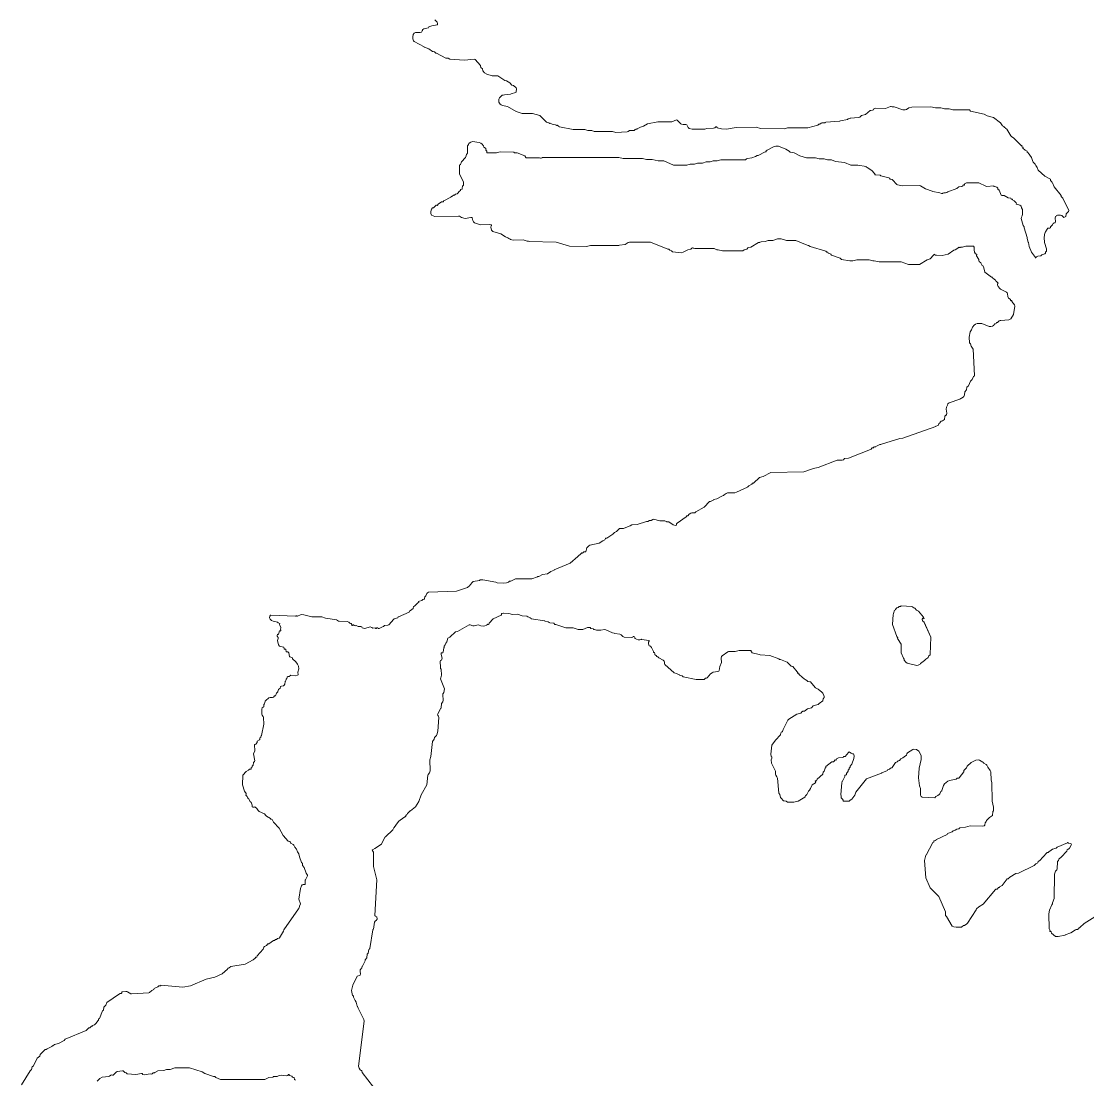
# Model space of a CAD drawing. Header units: inches. Extents: x -230 to 1081, y -574 to 1166.
# Drawn here: x 448.9 to 670.5, y 286.9 to 506.7 of the extents above; entities that cross this region are included whole.
import ezdxf

# ---------------------------------------------------------------- set-up
doc = ezdxf.new("R2010")
doc.units = ezdxf.units.IN
doc.header["$MEASUREMENT"] = 0
doc.layers.add('Layer 1', color=7, linetype='Continuous')

# ---------------------------------------------------------------- blocks, each defined once
blk = doc.blocks.new('block 2')
at = {"layer": 'Layer 1', "lineweight": 0}
for points in [[(534.82, 507.04), (535.26, 506.54), (535.37, 506.28), (535.36, 506.12), (535.25, 506.04), (534.2, 505.84), (533.56, 505.59), (533.54, 505.55), (533.49, 505.41), (533.46, 505.37), (532.48, 505.17), (532.29, 505.06), (532.25, 504.99), (532.22, 504.82), (532.19, 504.74), (532, 504.53), (531.76, 504.42), (530.75, 504.4), (530.49, 504.32), (530.28, 503.99), (530.19, 503.54), (530.23, 503.08), (530.39, 502.73), (530.53, 502.57), (532.55, 501.43), (532.58, 501.4), (532.59, 501.37), (532.61, 501.35), (533.56, 501.03), (534.3, 500.5), (534.41, 500.47), (534.62, 500.44), (534.73, 500.4), (534.8, 500.35), (534.94, 500.19), (535.01, 500.15), (535.17, 500.11), (537.06, 499.13), (537.18, 499.11), (537.58, 499.13), (537.9, 498.92), (540.93, 498.65), (542.99, 498.92), (543.16, 498.82), (544.26, 497.54), (544.29, 497.44), (544.32, 497.22), (544.36, 497.12), (544.43, 497.06), (544.62, 496.96), (544.68, 496.9), (544.79, 496.48), (545.12, 496.08), (545.6, 495.76), (546.69, 495.42), (547.86, 495.42), (549.34, 494.47), (549.66, 494.36), (550.4, 493.94), (550.82, 493.52), (551.14, 493.41), (551.69, 492.94), (551.77, 492.77), (551.67, 492.03), (551.53, 491.95), (550.64, 491.7), (550.5, 491.61), (549.26, 491.49), (548.98, 491.39), (548.85, 491.4), (548.81, 491.4), (548.21, 490.83), (548.11, 490.61), (548.07, 490.34), (548.1, 489.99), (548.22, 489.74), (548.39, 489.54), (548.6, 489.39), (548.88, 489.26), (549.87, 489.07), (551.67, 488.01), (552.94, 487.59), (555.06, 487.59), (556.64, 487.16), (558.02, 485.79), (558.55, 485.68), (558.55, 485.66), (558.55, 485.6), (558.55, 485.57), (558.59, 485.56), (558.76, 485.57), (559.19, 485.36), (559.88, 485.24), (560.03, 485.15), (560.07, 485.14), (560.2, 485.16), (560.24, 485.15), (560.47, 484.97), (560.62, 484.92), (560.64, 484.89), (560.65, 484.85), (560.67, 484.83), (563.53, 484.3), (565.96, 484.3), (566.6, 484.09), (567.44, 484.09), (567.87, 483.88), (571.68, 483.88), (572.42, 483.67), (574.75, 483.77), (574.95, 483.85), (575.23, 484.04), (575.38, 484.09), (576.23, 484.09), (576.44, 484.3), (576.54, 484.34), (576.75, 484.37), (576.87, 484.41), (577.5, 484.78), (578.15, 484.97), (578.98, 485.47), (581.1, 485.89), (584.07, 485.89), (585.03, 486.28), (585.17, 486.25), (585.9, 485.49), (586.08, 485.36), (586.4, 485.29), (586.94, 485.3), (587.14, 485.26), (587.14, 485.23), (587.43, 484.71), (587.54, 484.6), (587.67, 484.52), (588.26, 484.35), (590.92, 484.34), (591.34, 484.47), (592.7, 484.56), (592.96, 484.62), (593.2, 484.81), (593.28, 484.83), (593.36, 484.81), (593.41, 484.75), (593.44, 484.68), (593.49, 484.62), (594.38, 484.39), (595.41, 484.32), (597.38, 484.71), (601.54, 484.73), (602.49, 484.52), (607.36, 484.41), (608.1, 484.62), (612.34, 484.62), (614.35, 485.21), (614.56, 485.36), (614.6, 485.37), (614.73, 485.36), (614.77, 485.36), (615.08, 485.62), (615.2, 485.68), (615.83, 485.68), (615.91, 485.7), (616.04, 485.79), (618.9, 486), (618.98, 486.02), (619.11, 486.1), (620.53, 486.38), (620.69, 486.48), (621.02, 486.53), (621.07, 486.55), (621.09, 486.58), (621.11, 486.62), (621.12, 486.63), (622.93, 486.74), (623.11, 486.82), (623.46, 487.16), (624.3, 487.38), (625.25, 488.22), (625.38, 488.25), (625.72, 488.28), (625.89, 488.33), (625.92, 488.36), (626, 488.54), (626.45, 488.7), (628.43, 488.65), (629.49, 489.07), (629.59, 489.06), (629.81, 488.96), (630.23, 488.96), (632.02, 488.37), (632.56, 488.33), (632.83, 488.4), (633.3, 488.75), (633.93, 488.92), (637.85, 488.96), (638.81, 488.75), (639.97, 488.75), (640.71, 488.54), (641.67, 488.54), (642.41, 488.33), (645.9, 488.33), (645.98, 488.29), (646.06, 488.17), (646.11, 488.12), (648.97, 487.48), (649.54, 487.13), (650.91, 486.77), (652.36, 485.68), (652.77, 485.03), (652.89, 484.94), (653.02, 484.89), (653.2, 484.67), (653.31, 484.62), (653.37, 484.61), (653.39, 484.58), (653.39, 484.55), (653.42, 484.52), (653.63, 484.33), (654.48, 482.93), (654.62, 482.8), (655.11, 482.5), (656.65, 480.99), (656.76, 480.95), (656.81, 480.92), (656.82, 480.87), (656.8, 480.75), (656.81, 480.7), (656.84, 480.68), (656.98, 480.63), (657.02, 480.6), (657.03, 480.55), (657.01, 480.44), (657.02, 480.39), (657.44, 479.96), (657.77, 479.82), (657.87, 479.75), (657.88, 479.71), (657.86, 479.59), (657.87, 479.54), (657.9, 479.52), (658.08, 479.43), (658.82, 478.48), (659.03, 477.63), (659.14, 477.48), (659.56, 477.1), (659.67, 476.79), (659.98, 476.36), (660.2, 475.83), (661.56, 474.59), (662.74, 473.93), (662.75, 473.89), (662.73, 473.76), (662.74, 473.72), (663.01, 473.42), (663.07, 473.23), (663.1, 473.22), (663.13, 473.21), (663.16, 473.19), (663.48, 472.34), (664.96, 470.54), (664.97, 470.5), (664.95, 470.37), (664.96, 470.33), (665.28, 470.01), (666.55, 467.47), (666.47, 467.23), (666.02, 466.73), (665.96, 466.59), (665.94, 466.29), (665.91, 466.2), (665.49, 466.03), (665.36, 466.12), (665.23, 466.27), (665.07, 466.41), (664.8, 466.49), (664.21, 466.48), (664.01, 466.41), (663.89, 466.31), (663.8, 466.18), (663.69, 465.88), (663.75, 465.19), (663.69, 464.93), (663.63, 464.88), (663.37, 464.82), (663.31, 464.76), (663.16, 464.5), (662.74, 464.08), (662.73, 464.04), (662.75, 463.91), (662.74, 463.87), (662.6, 463.8), (662.34, 463.8), (662.21, 463.76), (661.89, 463.34), (661.85, 463.21), (661.71, 463.02), (661.66, 462.86), (661.63, 462.84), (661.6, 462.83), (661.57, 462.81), (661.43, 461.88), (661.47, 460.8), (661.91, 459.48), (661.89, 459), (661.68, 458.79), (661.67, 458.75), (661.69, 458.62), (661.68, 458.58), (661.55, 458.48), (660.94, 458.26), (660.72, 458.05), (660.09, 457.94), (659.85, 457.82), (659.64, 457.64), (659.56, 457.62), (659.6, 457.68), (658.78, 458.78), (658.29, 459.95), (658.18, 460.8), (658.17, 460.81), (658.14, 460.83), (658.1, 460.86), (658.08, 460.9), (657.87, 461.65), (657.87, 461.86), (657.23, 463.87), (657.24, 464.03), (657.23, 464.08), (657.06, 464.33), (656.62, 465.78), (656.7, 466.09), (656.85, 466.38), (656.92, 466.67), (656.91, 467.68), (656.7, 468), (656.63, 468.33), (656.6, 468.42), (656.37, 468.57), (655.64, 468.74), (655.63, 468.79), (655.64, 469.06), (655.61, 469.08), (655.47, 469.14), (655.43, 469.16), (655.17, 469.45), (654.9, 469.59), (654.88, 469.62), (654.82, 469.76), (654.8, 469.8), (654.75, 469.81), (654.63, 469.79), (654.58, 469.8), (654.56, 469.84), (654.51, 469.97), (654.48, 470.01), (653.95, 470.12), (653.1, 470.54), (652.59, 470.58), (652.47, 470.65), (652.04, 471.7), (652, 471.73), (651.88, 471.78), (651.83, 471.81), (651.79, 471.89), (651.76, 472.06), (651.72, 472.13), (651.56, 472.27), (651.39, 472.35), (651.09, 472.45), (651.05, 472.47), (650.98, 472.54), (650.98, 472.55), (649.5, 472.45), (649.27, 472.51), (647.87, 473.23), (645.29, 473.21), (644.84, 472.98), (644.83, 472.93), (644.85, 472.81), (644.84, 472.76), (644.8, 472.75), (644.68, 472.77), (644.63, 472.76), (644.61, 472.73), (644.55, 472.59), (644.53, 472.55), (644.33, 472.45), (643.68, 472.34), (643.34, 472.11), (643.33, 472.08), (643.3, 472.05), (641.37, 471.33), (641.22, 471.22), (641.14, 471.17), (640.9, 471.12), (640.54, 471.11), (640.4, 471.07), (640.35, 471.03), (640.32, 471), (640.28, 470.97), (640.18, 470.96), (640.08, 470.97), (639.77, 471.1), (638.31, 471.4), (638.17, 471.49), (636.73, 471.96), (635.74, 472.55), (635.42, 472.66), (631.92, 472.6), (630.97, 472.76), (630.83, 472.85), (629.91, 473.82), (629.81, 473.86), (629.49, 473.93), (629.41, 473.99), (629.26, 474.18), (629.17, 474.25), (627.51, 474.69), (627.37, 474.77), (626.42, 474.83), (626.21, 474.88), (626.2, 474.92), (626.21, 475.09), (626.18, 475.15), (626.16, 475.16), (626.13, 475.17), (625.62, 475.73), (624.62, 476.36), (624.46, 476.54), (624.41, 476.57), (622.71, 476.89), (621.23, 476.89), (619.96, 477.42), (618.05, 477.63), (617.21, 477.95), (616.36, 477.95), (615.73, 478.16), (614.67, 478.16), (613.93, 478.38), (612.02, 478.38), (610.64, 478.8), (609.48, 479.43), (608.63, 479.54), (608.42, 479.75), (607.75, 480.19), (606.2, 480.81), (605.66, 480.83), (605.33, 480.75), (603.84, 480.01), (603.66, 479.86), (603.65, 479.81), (603.67, 479.69), (603.66, 479.65), (603.61, 479.63), (603.49, 479.65), (603.44, 479.65), (601.96, 478.9), (601.8, 478.91), (601.75, 478.9), (601.43, 478.69), (600.69, 478.38), (599.74, 478.27), (599.56, 478.18), (599.42, 478.06), (599.32, 478.01), (594.23, 477.95), (593.49, 477.74), (592.64, 477.74), (592.01, 477.53), (591.16, 477.53), (590.42, 477.32), (589.36, 477.32), (588.73, 477.1), (587.88, 477.1), (587.14, 476.89), (584.38, 476.89), (582.37, 477.74), (581.21, 477.74), (579.94, 478.06), (578.77, 478.06), (577.93, 478.27), (573.9, 478.27), (573.06, 478.48), (557.17, 478.48), (557.12, 478.46), (557.1, 478.42), (557.08, 478.39), (557.07, 478.38), (556.88, 478.31), (556.78, 478.31), (556.54, 478.38), (553.79, 478.38), (553.68, 478.44), (553.47, 478.8), (551.88, 479.43), (551.35, 479.43), (551.31, 479.46), (551.27, 479.49), (551.24, 479.54), (548.38, 479.65), (547.64, 479.43), (545.63, 479.43), (545.62, 479.48), (545.63, 479.75), (545.42, 479.96), (545.41, 480.04), (545.43, 480.21), (545.42, 480.28), (545.34, 480.38), (545, 480.6), (544.96, 480.67), (544.92, 480.85), (544.89, 480.92), (544.55, 481.31), (544.41, 481.36), (544.39, 481.39), (544.38, 481.42), (544.36, 481.45), (544.01, 481.57), (542.62, 481.76), (542.24, 481.67), (541.93, 481.45), (541.88, 481.37), (541.82, 481.13), (541.65, 480.97), (541.61, 480.92), (541.61, 479.43), (541.57, 479.34), (541.4, 479.12), (541.24, 478.58), (541.19, 478.48), (540.32, 477.56), (540.13, 477), (539.95, 476.84), (539.92, 476.79), (539.92, 474.99), (540.74, 473.41), (540.76, 472.76), (540.72, 472.69), (540.59, 472.6), (540.55, 472.55), (540.49, 472.05), (540.44, 471.92), (540.13, 471.81), (540.12, 471.77), (540.13, 471.65), (540.13, 471.6), (539.92, 471.49), (539.49, 470.96), (539.4, 470.92), (539.07, 470.86), (538.86, 470.65), (538.82, 470.63), (538.69, 470.65), (538.64, 470.65), (538.33, 470.33), (538.31, 470.32), (538.22, 470.33), (538.16, 470.31), (538.14, 470.29), (538.14, 470.25), (538.12, 470.22), (536.63, 469.48), (536.61, 469.44), (536.56, 469.31), (536.53, 469.27), (536.45, 469.26), (536.28, 469.28), (536.21, 469.27), (535.47, 468.74), (535.44, 468.7), (535.4, 468.57), (535.36, 468.53), (535.29, 468.52), (535.12, 468.54), (535.04, 468.53), (534.51, 468), (534.47, 467.99), (534.35, 468.01), (534.3, 468), (534.1, 467.7), (533.99, 467.28), (533.98, 466.85), (534.09, 466.52), (534.76, 466.23), (539.7, 466.3), (539.91, 466.25), (540.34, 465.99), (541.08, 465.77), (542.26, 466.02), (542.56, 465.99), (542.55, 465.92), (542.67, 465.35), (542.84, 465.07), (543.04, 464.92), (544.26, 464.5), (546.23, 464.57), (546.58, 464.5), (546.6, 464.45), (546.56, 464.37), (546.48, 464.29), (546.45, 464.02), (546.58, 463.34), (546.86, 463.12), (548.51, 462.63), (549.49, 461.96), (549.96, 461.78), (550.2, 461.61), (550.44, 461.52), (550.47, 461.48), (550.49, 461.45), (550.5, 461.43), (551.09, 461.32), (553.15, 461.33), (554, 461.12), (554.21, 461.12), (554.28, 461.1), (554.42, 461.01), (560.03, 460.9), (562.79, 460.06), (566.28, 459.95), (567.13, 460.16), (572.95, 460.16), (573.03, 460.18), (573.16, 460.27), (574.33, 460.38), (575, 460.8), (575.28, 460.9), (579.62, 460.9), (583.22, 459.42), (583.38, 459.43), (583.43, 459.42), (583.51, 459.37), (583.59, 459.26), (583.64, 459.21), (583.96, 459.1), (584.12, 458.93), (584.17, 458.89), (586.08, 458.68), (586.4, 458.78), (587.35, 459.32), (587.98, 459.42), (588.2, 459.63), (588.31, 459.68), (588.4, 459.68), (588.47, 459.67), (588.51, 459.63), (588.83, 459.53), (592.86, 459.53), (593.38, 459.32), (593.7, 459.32), (594.55, 459.1), (598.78, 459.1), (599.1, 459.32), (599.63, 459.42), (599.72, 459.49), (599.86, 459.67), (599.95, 459.74), (600.48, 459.85), (602.07, 460.8), (602.12, 460.81), (602.28, 460.8), (602.33, 460.82), (602.35, 460.85), (602.37, 460.89), (602.38, 460.9), (602.64, 460.97), (603.44, 461.01), (604.08, 461.22), (605.03, 461.22), (605.98, 461.54), (606.73, 461.54), (607.89, 461.22), (609.8, 461.22), (612.14, 460.23), (612.35, 460.2), (612.44, 460.16), (612.76, 459.95), (616.04, 459), (616.25, 458.79), (616.3, 458.78), (616.42, 458.79), (616.47, 458.79), (616.49, 458.75), (616.54, 458.62), (616.57, 458.58), (617.1, 458.36), (617.13, 458.33), (617.18, 458.19), (617.21, 458.15), (619.01, 457.52), (619.33, 457.3), (621.01, 456.98), (621.65, 456.99), (622.5, 457.2), (625.04, 457.2), (625.78, 456.99), (626.1, 456.99), (627.16, 456.78), (631.71, 456.78), (633.2, 456.25), (635.53, 456.25), (637.11, 457.2), (637.75, 457.41), (638.41, 458.21), (638.6, 458.36), (638.66, 458.34), (638.87, 458.21), (639.02, 458.15), (640.24, 458.12), (641.45, 458.36), (642.62, 459.21), (642.94, 459.32), (643.47, 459.63), (643.6, 459.8), (643.68, 459.85), (643.69, 459.82), (643.78, 459.78), (644, 459.74), (644, 459.75), (644.06, 459.82), (644.1, 459.85), (644.42, 459.85), (645.16, 460.06), (646.75, 460.06), (646.9, 459.86), (646.87, 459.31), (646.96, 458.79), (647.17, 458.47), (647.21, 458.44), (647.34, 458.4), (647.38, 458.36), (647.4, 458.29), (647.37, 458.12), (647.38, 458.05), (647.81, 457.3), (647.84, 457.2), (647.87, 456.98), (647.91, 456.88), (648.23, 456.56), (648.44, 456.14), (648.48, 456.11), (648.65, 456.03), (648.77, 455.9), (648.91, 455.52), (649.08, 454.66), (650.45, 453.6), (650.5, 453.59), (650.62, 453.6), (650.67, 453.6), (650.69, 453.56), (650.77, 453.39), (651.3, 452.96), (651.34, 452.91), (651.37, 452.81), (651.41, 452.75), (651.77, 452.42), (651.83, 452.33), (651.82, 452.28), (651.78, 452.24), (651.74, 452.22), (651.72, 452.22), (651.74, 452.03), (651.85, 451.64), (651.89, 451.62), (651.92, 451.61), (651.94, 451.59), (652.11, 451.32), (652.32, 451.14), (653.57, 450.48), (653.74, 450.32), (653.81, 450.13), (653.87, 449.61), (653.95, 449.36), (654.02, 449.28), (654.37, 449.05), (654.41, 448.97), (654.44, 448.81), (654.48, 448.73), (654.52, 448.72), (654.65, 448.74), (654.69, 448.73), (654.7, 448.69), (654.68, 448.56), (654.69, 448.52), (655.24, 447.87), (655.33, 447.56), (655.05, 445.82), (654.48, 444.92), (654.1, 444.76), (652.41, 444.6), (652.3, 444.61), (652.25, 444.6), (652.09, 444.51), (651.72, 444.18), (651.68, 444.17), (651.56, 444.18), (651.51, 444.18), (651.49, 444.14), (651.44, 444.01), (651.41, 443.96), (651.33, 443.93), (651.16, 443.89), (651.09, 443.86), (651.03, 443.79), (650.94, 443.6), (650.88, 443.54), (650.71, 443.46), (650.33, 443.35), (650.02, 443.33), (648.44, 443.96), (647.92, 444.01), (647.48, 443.96), (647.13, 443.84), (646.85, 443.65), (646.54, 443.22), (646.33, 442.69), (646.01, 442.27), (645.85, 441.16), (645.9, 439.94), (646.11, 439.73), (646.22, 439.3), (646.64, 438.67), (646.96, 433.16), (646.92, 433.09), (646.75, 432.97), (646.64, 432.85), (646.43, 432.32), (646.11, 432), (645.69, 431.05), (645.62, 430.95), (645.44, 430.81), (645.37, 430.73), (645.27, 430.2), (644.95, 429.78), (644.84, 429.14), (644.72, 428.84), (644.59, 428.69), (644.21, 428.5), (644.1, 428.4), (643.91, 428.27), (641.68, 427.5), (641.45, 427.34), (641.42, 427.28), (641.35, 427.02), (641.15, 426.62), (641.03, 426.18), (641.16, 425.37), (641.14, 425.01), (641.11, 424.94), (641.06, 424.93), (641, 424.93), (640.92, 424.9), (640.8, 424.72), (640.71, 424.06), (640.29, 423.79), (640.02, 423.68), (639.9, 423.56), (639.76, 423.32), (639.72, 423.29), (639.59, 423.24), (639.55, 423.21), (639.43, 422.88), (639.34, 422.79), (638.96, 422.67), (638.94, 422.64), (638.94, 422.6), (638.91, 422.58), (632.03, 420.14), (631.45, 420.11), (627.59, 418.95), (627.48, 418.87), (627.44, 418.86), (627.31, 418.87), (627.27, 418.87), (626.41, 418.43), (626.31, 418.34), (626.28, 418.33), (626.15, 418.34), (626.1, 418.34), (625.89, 418.13), (625.85, 418.12), (625.72, 418.13), (625.68, 418.13), (625.59, 418.06), (625.44, 417.88), (625.36, 417.81), (620.78, 416.03), (619.96, 415.91), (619.75, 415.69), (619.42, 415.61), (618.37, 415.59), (614.43, 414.05), (613.42, 413.88), (613.29, 413.79), (611.49, 413.15), (604.61, 413.05), (603.02, 412.2), (602.28, 411.99), (601.01, 410.82), (600.96, 410.81), (600.84, 410.83), (600.8, 410.82), (600.77, 410.79), (600.72, 410.65), (600.69, 410.61), (600.05, 410.29), (599.89, 410.11), (599.84, 410.08), (599.78, 410.07), (599.77, 410.04), (599.76, 410.01), (599.74, 409.98), (597.51, 408.92), (597.12, 408.82), (595.61, 408.81), (595.36, 408.7), (594.95, 408.38), (594.76, 408.28), (594.55, 408.22), (593.4, 407.56), (592.8, 407.42), (592.78, 407.39), (592.77, 407.35), (592.75, 407.33), (592.23, 407.11), (592.11, 407.01), (592.07, 407), (591.95, 407.02), (591.9, 407.01), (590.74, 405.85), (589.04, 404.89), (588.91, 404.73), (588.83, 404.68), (588.2, 404.63), (587.98, 404.58), (587.67, 404.36), (587.35, 404.05), (587.3, 404.04), (587.19, 404.05), (587.14, 404.05), (587.11, 404.01), (587.06, 403.88), (587.03, 403.83), (585.16, 402.53), (585.02, 402.35), (584.98, 402.22), (584.98, 402.13), (584.95, 402.07), (584.81, 402.03), (584.29, 402.18), (583.43, 402.78), (583.33, 402.79), (583.01, 402.78), (582.95, 402.8), (582.93, 402.83), (582.93, 402.86), (582.9, 402.88), (582.61, 402.97), (581.53, 402.99), (580.26, 403.31), (580.08, 403.27), (579.73, 403.09), (579.65, 403.08), (579.49, 403.1), (579.41, 403.09), (579.09, 402.88), (578.77, 402.88), (576.87, 402.25), (575.7, 402.14), (575.38, 401.93), (574.82, 401.78), (574.01, 401.4), (573.35, 401.43), (573.16, 401.4), (573.07, 401.34), (572.53, 400.76), (572.1, 400.55), (571.79, 400.23), (570.51, 399.39), (570.47, 399.38), (570.35, 399.39), (570.3, 399.39), (570.24, 399.32), (570.09, 399.07), (569.99, 399), (569.67, 398.86), (568.93, 398.33), (567.02, 397.91), (566.81, 397.8), (566.38, 397.38), (566.31, 397.16), (566.27, 396.8), (566.17, 396.63), (566.09, 396.59), (565.75, 396.53), (565.54, 396.32), (565.5, 396.31), (565.37, 396.32), (565.33, 396.32), (565.08, 396.07), (564.62, 395.74), (564.54, 395.61), (562.89, 394.2), (559.61, 392.82), (559.58, 392.8), (559.58, 392.77), (559.56, 392.74), (558.92, 392.5), (558.23, 391.98), (557.17, 391.87), (556.43, 391.45), (556.38, 391.44), (556.22, 391.45), (556.17, 391.42), (556.15, 391.39), (556.13, 391.36), (556.11, 391.34), (554.95, 390.92), (551.56, 390.92), (550.61, 390.49), (550.53, 390.48), (550.37, 390.5), (550.29, 390.49), (550.08, 390.28), (549.71, 390.11), (549.16, 390.02), (547.73, 390.1), (547.47, 390.23), (544.79, 390.76), (544.15, 390.71), (544.11, 390.68), (544.04, 390.61), (544.04, 390.6), (542.77, 390.39), (542.59, 390.26), (542.1, 389.7), (542.03, 389.54), (541.6, 389.14), (539.3, 388.41), (533.48, 388.17), (533.24, 388.06), (533.12, 387.93), (532.93, 387.42), (532.71, 387.21), (532.66, 386.88), (532.61, 386.79), (532.55, 386.76), (532.29, 386.68), (532.08, 386.47), (531.59, 386.33), (531.44, 386.26), (531.43, 386.22), (531.44, 386.05), (531.23, 385.94), (530.55, 385.27), (530.43, 385.23), (530.39, 385.2), (530.34, 385.1), (530.32, 384.88), (530.28, 384.78), (529.75, 384.35), (529.54, 384.25), (529.51, 384.2), (529.46, 384.08), (529.43, 384.04), (527.21, 383.08), (527.18, 383.04), (527.13, 382.91), (527.1, 382.87), (526.37, 382.62), (526.26, 382.55), (525.2, 381.39), (525.02, 381.34), (524.35, 381.28), (524.14, 381.07), (523.89, 380.99), (523.33, 380.69), (523.19, 380.65), (523.08, 380.65), (522.87, 380.75), (522.77, 380.74), (522.62, 380.66), (522.55, 380.65), (522.55, 380.66), (522.48, 380.73), (522.44, 380.75), (521.92, 380.73), (521.7, 380.86), (521.32, 380.96), (520.22, 380.65), (519.69, 380.75), (519.67, 380.79), (519.61, 380.92), (519.59, 380.96), (519.41, 381.04), (518.84, 381.07), (518.42, 381.28), (518.36, 381.27), (518.26, 381.19), (518.21, 381.18), (518.07, 381.26), (518, 381.28), (517.96, 381.3), (517.93, 381.34), (517.88, 381.38), (517.79, 381.39), (517.73, 381.37), (517.61, 381.29), (517.57, 381.28), (517.53, 381.34), (517.5, 381.52), (517.47, 381.6), (517.39, 381.66), (517.24, 381.66), (517.15, 381.71), (516.94, 381.92), (516.54, 382.09), (514.93, 382.13), (514.8, 382.17), (514.57, 382.31), (514.45, 382.36), (514.43, 382.39), (514.42, 382.42), (514.4, 382.45), (512.07, 382.76), (511.33, 383.08), (509.21, 383.08), (507.54, 383.49), (507.09, 383.51), (506.84, 383.46), (506.24, 383.19), (506.18, 383.2), (506.09, 383.27), (506.03, 383.29), (505.97, 383.28), (505.88, 383.21), (505.82, 383.19), (500.74, 383.4), (500.62, 383.37), (500.59, 383.33), (500.58, 383.28), (500.53, 383.19), (500.42, 382.86), (500.56, 382.57), (500.85, 382.32), (501.16, 382.13), (502.12, 381.92), (502.16, 381.89), (502.19, 381.86), (502.21, 381.83), (502.22, 381.81), (502.55, 381.7), (502.56, 381.64), (502.54, 381.49), (502.55, 381.32), (502.82, 380.82), (502.82, 380.73), (502.75, 380.54), (502.77, 380.2), (502.75, 380.12), (502.71, 380.11), (502.58, 380.13), (502.54, 380.12), (502.46, 379.95), (502.4, 379.6), (502.33, 379.48), (502.21, 379.42), (502.13, 379.43), (502.06, 379.41), (502.01, 379.27), (502, 379.05), (502.07, 378.94), (502.16, 378.85), (502.22, 378.74), (502.21, 378.56), (502.12, 378.11), (502.33, 377.26), (502.52, 376.99), (502.79, 376.89), (503.09, 376.84), (503.39, 376.73), (503.43, 376.67), (503.46, 376.49), (503.49, 376.41), (503.56, 376.37), (503.75, 376.34), (503.81, 376.31), (503.84, 376.2), (503.87, 375.9), (503.92, 375.78), (503.97, 375.76), (504.23, 375.78), (504.44, 375.56), (504.62, 374.8), (504.66, 374.72), (505.19, 374.51), (505.19, 374.49), (505.19, 374.4), (505.23, 374.33), (505.89, 373.72), (506.24, 373.23), (506.44, 372.8), (506.56, 372.28), (506.35, 371.54), (506.36, 371.02), (506.24, 370.91), (505.93, 370.83), (504.87, 370.91), (504.55, 370.69), (504.22, 370.63), (504.13, 370.59), (504.08, 370.51), (504.02, 370.16), (504, 370.16), (503.94, 370.17), (503.92, 370.16), (503.9, 370.13), (503.92, 369.95), (503.75, 369.72), (503.7, 369.64), (503.61, 369.08), (503.49, 368.89), (503.32, 368.75), (502.93, 368.66), (502.75, 368.58), (502.72, 368.52), (502.64, 368.26), (502.3, 367.96), (502.22, 367.83), (502.16, 367.51), (502.12, 367.41), (501.9, 367.2), (501.83, 367.07), (501.74, 366.76), (501.69, 366.67), (501.65, 366.66), (501.52, 366.68), (501.48, 366.67), (501.34, 366.42), (501.27, 366.35), (501.08, 366.3), (500.58, 366.3), (500.32, 366.25), (499.64, 365.71), (499.51, 365.55), (499.36, 364.98), (499.28, 364.85), (499.26, 364.76), (499.25, 364.5), (499.22, 364.39), (499.09, 364.31), (498.94, 364.13), (498.84, 363.85), (498.83, 362.75), (498.89, 362.6), (499.07, 362.44), (499.15, 362.33), (499.2, 362.16), (499.26, 360.79), (498.78, 358.42), (498.73, 358.31), (498.62, 358.2), (498.61, 358.16), (498.62, 358.03), (498.62, 357.99), (498.58, 357.96), (498.45, 357.92), (498.41, 357.88), (498.4, 357.81), (498.42, 357.63), (498.41, 357.56), (498.35, 357.51), (497.88, 357.25), (497.87, 357.18), (497.9, 357), (497.88, 356.93), (497.56, 356.61), (497.35, 356.51), (497.33, 356.44), (497.35, 355.24), (497.14, 354.6), (497.35, 353.12), (497.32, 353.02), (497.14, 352.8), (497.03, 352.27), (496.82, 352.06), (496.81, 352.02), (496.83, 351.89), (496.82, 351.85), (496.78, 351.82), (496.65, 351.77), (496.61, 351.74), (496.6, 351.67), (496.62, 351.48), (496.61, 351.42), (496.55, 351.41), (496.29, 351.42), (496.08, 351.21), (495.56, 350.94), (494.92, 350.15), (494.81, 348.14), (495.23, 346.87), (495.55, 346.34), (495.57, 346.24), (495.54, 346.02), (495.55, 345.92), (495.76, 345.71), (495.83, 345.46), (495.87, 345.39), (495.91, 345.38), (496.04, 345.39), (496.08, 345.39), (496.4, 344.65), (496.45, 344.61), (496.56, 344.59), (496.61, 344.54), (496.82, 343.91), (496.81, 343.65), (496.82, 343.59), (496.96, 343.52), (497.12, 343.52), (497.27, 343.55), (497.35, 343.59), (497.41, 343.57), (497.81, 343.24), (498.1, 342.83), (498.3, 342.64), (499.42, 342.15), (499.48, 342.09), (499.57, 341.89), (499.82, 341.64), (500.63, 341.15), (500.64, 341.14), (500.63, 341.07), (500.63, 341.05), (500.67, 341.04), (500.8, 341.05), (500.84, 341.05), (501, 340.93), (501.27, 340.41), (502.43, 339.14), (503.28, 337.66), (504.34, 336.49), (504.41, 336.46), (504.58, 336.42), (504.66, 336.39), (504.71, 336.32), (504.81, 336.14), (504.87, 336.07), (505.36, 335.77), (505.5, 335.65), (505.71, 335.22), (506.03, 334.8), (506.24, 334.27), (506.56, 333.85), (506.67, 333.21), (507.09, 332.05), (507.14, 331.98), (507.26, 331.88), (507.3, 331.84), (507.32, 331.74), (507.29, 331.51), (507.3, 331.41), (507.62, 330.99), (508.04, 329.82), (508.32, 329.42), (508.34, 329.28), (507.92, 328.41), (507.85, 328.35), (507.83, 328.34), (507.83, 327.49), (507.76, 327.48), (507.41, 327.49), (507.2, 327.39), (507.06, 327.2), (506.88, 326.65), (506.56, 324.42), (506.88, 323.47), (506.67, 322.94), (506.62, 322.61), (506.52, 322.46), (506.49, 322.39), (503.42, 318.04), (503.33, 317.76), (502.54, 316.38), (502.45, 316.33), (502.12, 316.27), (501.9, 316.06), (501.87, 316.05), (501.74, 316.06), (501.69, 316.06), (501.48, 315.85), (501.44, 315.84), (501.31, 315.85), (501.27, 315.85), (500.32, 315.11), (500.28, 315.1), (500.15, 315.11), (500.1, 315.11), (499.79, 314.79), (499.36, 314.58), (499.27, 314.44), (499.15, 314.05), (497.88, 312.67), (497.84, 312.6), (497.81, 312.43), (497.77, 312.35), (497.73, 312.34), (497.61, 312.36), (497.56, 312.35), (497.46, 312.14), (497.06, 311.82), (495.35, 310.89), (492.37, 310.45), (492.03, 310.17), (491.83, 310.09), (491.75, 310), (491.69, 309.89), (490.62, 308.89), (489.05, 308.19), (487.28, 307.82), (484, 306.39), (482.4, 306.15), (477.87, 306.53), (477.87, 306.42), (477.79, 306.4), (477.45, 306.42), (477.23, 306.21), (476.49, 305.89), (476.47, 305.86), (476.41, 305.72), (476.39, 305.68), (475.98, 305.45), (475.48, 305.02), (475.33, 304.94), (471.73, 304.73), (471.59, 304.78), (470.92, 305.2), (470.77, 305.24), (470.56, 305.26), (469.82, 305.15), (469.76, 305.11), (469.75, 305.07), (469.75, 305.02), (469.72, 304.94), (469.66, 304.88), (469.6, 304.85), (469.4, 304.84), (469.34, 304.82), (469.32, 304.79), (469.32, 304.76), (469.29, 304.73), (466.64, 302.93), (466.43, 302.4), (466.01, 301.98), (465.9, 301.34), (465.74, 301.19), (465.08, 299.66), (464.95, 299.54), (464.91, 299.47), (464.88, 299.31), (464.84, 299.22), (464.33, 298.56), (464.04, 298.34), (463.68, 298.17), (463.68, 298.15), (463.68, 298.08), (463.68, 298.06), (463.64, 298.05), (463.47, 298.06), (463.34, 297.98), (463.15, 297.74), (463.08, 297.71), (462.9, 297.67), (462.83, 297.64), (462.3, 297.11), (457.96, 295.31), (457.75, 295.09), (456.59, 294.46), (455.74, 294.25), (455.42, 293.93), (455.4, 293.93), (455.32, 293.93), (455.26, 293.91), (455.24, 293.88), (455.23, 293.85), (455.21, 293.82), (454.25, 293.36), (454.04, 293.19), (454.01, 293.18), (453.88, 293.2), (453.83, 293.19), (452.77, 292.13), (452.74, 292.06), (452.71, 291.89), (452.67, 291.81), (452.14, 291.39), (451.4, 289.8), (451.33, 289.74), (451.15, 289.65), (451.08, 289.59), (451.03, 289.46), (451.02, 289.19), (450.97, 289.06), (450.66, 288.74), (448.86, 285.88)], [(464.6, 286.6), (465.15, 287.15), (465.69, 287.47), (467.07, 287.58), (467.21, 287.66), (467.49, 287.89), (467.59, 287.91), (467.82, 287.88), (467.92, 287.89), (468.54, 288.49), (468.76, 288.64), (469.85, 288.79), (470.05, 288.75), (470.35, 288.42), (470.42, 288.38), (470.67, 288.32), (470.82, 288.15), (470.88, 288.11), (472.68, 288), (473.84, 288.23), (474.06, 288.21), (474.06, 288.17), (474.05, 288.04), (474.06, 288), (474.41, 287.94), (475.61, 288.13), (475.92, 288.09), (476.07, 288.11), (476.28, 288.32), (476.33, 288.33), (476.49, 288.32), (476.54, 288.34), (476.56, 288.37), (476.57, 288.4), (476.6, 288.42), (477.23, 288.74), (478.5, 288.85), (479.03, 289.06), (479.77, 289.06), (480.73, 289.38), (483.8, 289.38), (486.45, 288.53), (486.97, 288.21), (488.77, 287.58), (488.85, 287.57), (489.02, 287.59), (489.09, 287.58), (489.3, 287.37), (490.26, 286.94), (499.47, 286.94), (500.32, 287.37), (501.16, 287.47), (501.19, 287.52), (501.22, 287.55), (501.27, 287.58), (502.01, 287.58), (502.43, 287.79), (502.9, 287.84), (503.89, 287.75), (504.23, 287.79), (504.28, 287.85), (504.28, 287.93), (504.32, 287.99), (504.44, 288), (504.66, 287.79), (504.97, 287.68), (505.04, 287.63), (505.19, 287.47), (505.26, 287.44), (505.44, 287.4), (505.5, 287.37), (505.55, 287.3), (505.61, 287.05), (505.66, 286.98), (505.82, 286.84)], [(523.19, 283.87), (519.69, 288.42), (519.66, 288.5), (519.62, 288.66), (519.59, 288.74), (519.52, 288.8), (519.33, 288.89), (519.27, 288.95), (519.06, 289.34), (518.95, 289.7), (520.12, 299.07), (520.06, 299.44), (518.83, 301.79), (518.72, 302.14), (518.69, 302.16), (518.66, 302.17), (518.63, 302.19), (518.42, 303.04), (518.21, 303.35), (517.89, 304.09), (517.88, 304.14), (517.9, 304.26), (517.89, 304.31), (517.85, 304.33), (517.72, 304.38), (517.68, 304.41), (517.49, 305.42), (517.75, 306.57), (518.63, 308.44), (519.15, 308.57), (519.27, 308.65), (519.32, 308.88), (519.25, 309.41), (519.27, 309.71), (519.59, 310.13), (519.69, 310.45), (519.71, 310.47), (519.74, 310.48), (519.77, 310.5), (520.33, 311.61), (520.32, 311.78), (520.33, 311.82), (520.64, 312.25), (520.75, 312.99), (520.96, 313.2), (521.07, 313.94), (521.11, 313.99), (521.23, 314.08), (521.28, 314.15), (521.92, 318.07), (521.94, 318.11), (522.01, 318.17), (522.02, 318.18), (522.23, 319.66), (522.36, 319.86), (522.66, 320.08), (522.76, 320.19), (522.78, 320.28), (522.75, 320.73), (522.71, 320.77), (522.4, 320.88), (522.38, 320.92), (522.34, 321.04), (522.76, 328.45), (522.02, 331.2), (522.02, 334.17), (521.94, 334.41), (521.8, 334.59), (521.81, 334.69), (522.34, 334.91), (523.71, 335.86), (524.37, 337.3), (524.54, 337.37), (526.04, 338.82), (526.26, 339.25), (526.57, 339.56), (526.79, 339.99), (527.29, 340.62), (528.37, 341.37), (528.48, 341.47), (528.53, 341.5), (528.64, 341.54), (528.69, 341.58), (528.73, 341.64), (528.76, 341.82), (528.8, 341.89), (528.85, 341.92), (528.92, 341.92), (528.98, 341.93), (529.11, 342.18), (529.64, 342.74), (529.74, 342.77), (530.8, 343.62), (531.47, 344.68), (531.93, 346.07), (533.14, 348.14), (533.35, 350.15), (533.41, 350.3), (533.67, 350.68), (533.8, 351.06), (533.77, 353.33), (533.99, 354.07), (534.3, 357.14), (534.62, 357.67), (534.73, 357.99), (535.15, 358.41), (535.22, 358.55), (535.41, 359.28), (535.65, 362.18), (535.57, 362.44), (535.51, 362.5), (535.44, 362.55), (535.38, 362.62), (535.36, 362.75), (536.01, 364.08), (536.05, 364.1), (536.08, 364.11), (536.1, 364.13), (536.21, 365.08), (536.42, 365.4), (536.5, 365.77), (536.42, 366.88), (536.46, 367.05), (536.52, 367.16), (536.63, 367.31), (536.81, 368.13), (536, 370.16), (536.02, 370.37), (536.21, 370.91), (536.1, 372.18), (536.08, 372.22), (536.05, 372.25), (536.02, 372.26), (536, 372.28), (535.94, 372.51), (535.93, 373.83), (536, 373.98), (536.04, 374.01), (536.17, 374.05), (536.21, 374.08), (536.31, 374.5), (536.12, 375.22), (536.1, 375.56), (536.42, 375.56), (536.53, 375.72), (536.63, 376.62), (536.65, 376.64), (536.68, 376.65), (536.71, 376.68), (536.74, 376.73), (536.73, 376.89), (536.74, 376.94), (536.95, 377.26), (537.06, 377.58), (537.27, 377.89), (537.48, 378.63), (537.9, 378.85), (539.07, 379.91), (539.17, 379.95), (539.49, 380.01), (541.93, 381.39), (542.15, 381.37), (542.69, 381.21), (542.99, 381.18), (543.83, 381.39), (543.97, 381.36), (544.36, 381.18), (544.81, 381.15), (545.21, 381.22), (545.54, 381.34), (545.74, 381.49), (545.78, 381.5), (545.91, 381.49), (545.95, 381.49), (545.98, 381.53), (546.06, 381.71), (546.9, 382.66), (548.6, 383.4), (548.64, 383.46), (548.67, 383.65), (548.7, 383.72), (549.02, 383.82), (549.06, 383.8), (550.19, 383.72), (550.93, 383.51), (551.99, 383.61), (552.94, 383.29), (553.89, 383.19), (554.15, 383.09), (554.31, 382.98), (554.63, 382.87), (554.79, 382.7), (554.84, 382.66), (557.65, 382.22), (557.67, 382.18), (557.68, 382.15), (557.7, 382.13), (558.34, 382.02), (558.57, 381.85), (558.66, 381.81), (559.5, 381.71), (559.71, 381.49), (559.76, 381.49), (559.93, 381.49), (562.04, 380.75), (563.53, 380.75), (564.58, 380.44), (565.54, 380.44), (566.55, 380.82), (566.91, 380.86), (567.04, 380.83), (567.11, 380.77), (567.15, 380.71), (567.23, 380.65), (567.76, 380.54), (567.76, 380.52), (567.76, 380.46), (567.76, 380.44), (567.8, 380.42), (567.97, 380.44), (568.39, 380.31), (569.27, 380.26), (570.07, 380.41), (570.33, 380.39), (571.71, 379.74), (572.07, 379.68), (572.21, 379.59), (573.27, 379.48), (573.49, 379.34), (573.89, 378.97), (574.11, 378.85), (575.62, 378.77), (575.91, 378.85), (575.96, 378.88), (575.99, 378.93), (576.03, 378.96), (576.13, 378.95), (576.28, 378.88), (576.34, 378.76), (576.38, 378.64), (576.44, 378.53), (576.68, 378.4), (577.03, 378.31), (577.37, 378.31), (577.65, 378.44), (577.69, 378.4), (577.71, 378.34), (577.71, 378.32), (579.3, 378.11), (579.32, 378.03), (579.2, 377.79), (579.18, 377.55), (579.25, 377.15), (579.3, 377.05), (579.37, 377.01), (579.54, 376.98), (579.62, 376.94), (579.84, 376.7), (580.26, 375.88), (580.26, 375.83), (580.25, 375.72), (580.26, 375.67), (580.3, 375.64), (580.42, 375.62), (580.47, 375.56), (580.5, 375.44), (580.53, 375.24), (580.57, 375.14), (580.61, 375.11), (580.79, 375.04), (580.95, 374.85), (581, 374.82), (581.12, 374.78), (581.31, 374.51), (582.27, 374.03), (582.48, 373.87), (582.52, 373.74), (582.53, 373.33), (582.58, 373.13), (584.52, 371.4), (585.03, 371.26), (585.4, 371.06), (585.61, 371), (585.63, 370.97), (585.63, 370.93), (585.66, 370.91), (585.79, 370.86), (586.18, 370.8), (586.4, 370.59), (589.11, 370.04), (590.74, 370.06), (590.95, 370.27), (591.06, 370.31), (591.27, 370.33), (591.37, 370.38), (592.1, 371.19), (592.43, 371.44), (592.64, 371.54), (593.6, 371.67), (593.81, 371.75), (593.9, 371.91), (594.02, 372.71), (594.34, 373.55), (594.27, 374.49), (594.34, 374.82), (594.47, 374.98), (595.65, 375.81), (595.82, 375.88), (597.2, 375.88), (598.04, 376.09), (600.37, 376.09), (600.48, 376.04), (600.52, 375.97), (600.54, 375.88), (600.58, 375.78), (600.75, 375.61), (602.17, 375.25), (602.38, 375.14), (604.4, 375.04), (606.28, 374.3), (606.41, 374.19), (606.45, 374.18), (606.62, 374.19), (608, 373.66), (608.84, 372.81), (608.91, 372.78), (609.09, 372.74), (609.16, 372.71), (610.11, 371.65), (610.15, 371.57), (610.18, 371.41), (610.22, 371.33), (610.26, 371.32), (610.39, 371.34), (610.43, 371.33), (610.44, 371.29), (610.42, 371.16), (610.43, 371.12), (611.19, 370.43), (611.49, 370.27), (611.79, 370), (612.04, 369.91), (612.34, 369.64), (612.75, 369.58), (612.87, 369.53), (613.82, 368.37), (613.89, 368.3), (614.46, 368.06), (615.24, 367.41), (615.4, 367.17), (615.54, 366.84), (615.57, 366.81), (615.6, 366.79), (615.62, 366.78), (615.69, 366.51), (615.67, 366.33), (615.51, 366.04), (615.45, 365.71), (615.41, 365.61), (614.67, 365.08), (614.52, 364.92), (614.46, 364.87), (613.61, 364.66), (613.44, 364.54), (613.08, 364.13), (612.23, 363.92), (611.6, 363.49), (611.49, 363.46), (611.28, 363.43), (611.17, 363.39), (611.08, 363.31), (610.93, 363.13), (610.86, 363.07), (610.01, 362.86), (610, 362.85), (608.33, 361.78), (608.14, 361.56), (607.15, 359.68), (607.04, 359.26), (606.98, 359.2), (606.79, 359.1), (606.73, 359.05), (606.68, 358.91), (606.65, 358.62), (606.62, 358.52), (605.56, 357.46), (604.82, 356.4), (604.6, 354.55), (604.71, 354.07), (604.75, 354.02), (604.78, 354), (604.8, 353.95), (604.82, 353.86), (604.81, 353.72), (604.71, 353.33), (604.76, 352.63), (605.56, 351), (605.61, 350.75), (605.62, 350.31), (605.67, 350.15), (605.86, 349.84), (605.98, 349.52), (606.3, 346.45), (606.51, 346.13), (606.65, 345.56), (606.73, 345.39), (607.25, 344.86), (607.37, 344.82), (607.78, 344.75), (608.08, 344.58), (608.21, 344.54), (609.4, 344.54), (610.33, 344.75), (611.7, 345.6), (611.74, 345.67), (611.77, 345.84), (611.81, 345.92), (611.88, 345.97), (612.06, 346.07), (612.12, 346.13), (612.44, 346.87), (612.66, 347.08), (612.87, 347.4), (613.18, 348.14), (613.93, 348.56), (613.95, 348.73), (613.88, 348.82), (613.81, 348.9), (613.82, 348.99), (613.88, 349), (614.07, 348.98), (614.14, 348.99), (614.24, 349.31), (615.41, 350.36), (615.45, 350.46), (615.51, 350.79), (615.68, 351.02), (615.94, 351.62), (616.04, 351.74), (616.05, 351.78), (616.04, 351.91), (616.04, 351.95), (617.31, 352.91), (617.42, 352.95), (617.64, 352.97), (617.74, 353.01), (617.79, 353.08), (617.89, 353.26), (617.95, 353.33), (617.99, 353.34), (618.11, 353.32), (618.16, 353.33), (618.19, 353.37), (618.24, 353.5), (618.27, 353.54), (618.69, 353.75), (619.64, 353.86), (619.67, 353.89), (619.72, 354.03), (619.75, 354.07), (619.82, 354.08), (620, 354.06), (620.07, 354.07), (620.75, 354.89), (620.91, 355.02), (620.96, 354.97), (621.34, 354.71), (621.59, 354.63), (621.72, 354.63), (621.79, 354.61), (621.87, 354.49), (621.96, 354.1), (621.88, 353.6), (621.44, 352.48), (621.12, 352.06), (621.11, 352.02), (621.13, 351.89), (621.12, 351.85), (620.91, 351.64), (620.9, 351.6), (620.91, 351.42), (620.7, 351.21), (620.69, 351.17), (620.7, 351), (620.34, 350.5), (620.31, 350.34), (620.28, 350.26), (620.24, 350.23), (620.11, 350.18), (620.07, 350.15), (620.02, 350.08), (619.99, 349.92), (619.51, 348.94), (619.48, 348.92), (619.45, 348.9), (619.43, 348.88), (619.34, 348.56), (619.13, 346.16), (619.24, 345.84), (619.21, 345.59), (619.22, 345.49), (619.54, 345.18), (619.62, 345.01), (619.68, 344.81), (619.75, 344.75), (620.91, 344.75), (621.12, 344.96), (621.47, 345.18), (622.08, 346.02), (622.29, 346.66), (624.51, 349.41), (627.63, 350.6), (627.66, 350.63), (627.67, 350.66), (627.69, 350.68), (628.85, 351.11), (628.88, 351.14), (628.93, 351.27), (628.96, 351.32), (629.28, 351.42), (629.49, 351.64), (629.74, 351.7), (629.81, 351.74), (630.55, 352.8), (630.62, 352.83), (630.87, 352.91), (631.08, 353.12), (631.15, 353.15), (631.32, 353.19), (631.4, 353.22), (631.45, 353.29), (631.55, 353.47), (631.61, 353.54), (632.03, 353.75), (632.61, 354.21), (632.72, 354.25), (632.77, 354.28), (632.82, 354.35), (632.88, 354.6), (633.04, 354.8), (634.1, 355.51), (634.25, 355.55), (634.89, 355.47), (635.37, 355.13), (635.68, 354.66), (635.84, 354.18), (635.88, 353.42), (635.42, 351.64), (635.28, 349.62), (635.53, 347.93), (635.74, 347.4), (635.72, 346.03), (635.84, 345.71), (636.07, 345.61), (638.7, 345.49), (638.91, 345.71), (639.33, 345.94), (639.61, 346.18), (639.71, 346.32), (639.87, 346.66), (639.94, 346.76), (640.13, 346.91), (640.18, 346.98), (640.5, 348.04), (640.72, 348.34), (641.37, 348.89), (641.77, 349.09), (643.15, 349.31), (643.36, 349.52), (643.47, 349.55), (643.69, 349.58), (643.78, 349.62), (644.74, 350.89), (644.75, 350.93), (644.73, 351.06), (644.74, 351.11), (645.29, 351.68), (645.45, 352.03), (646.26, 352.77), (647.21, 353.26), (647.7, 353.33), (647.88, 353.31), (647.99, 353.27), (648.66, 352.84), (648.82, 352.79), (648.84, 352.76), (648.84, 352.73), (648.87, 352.69), (649.4, 352.38), (649.51, 352.25), (649.71, 351.85), (650.23, 351.16), (650.35, 350.89), (650.39, 349.12), (650.52, 348.68), (650.63, 344.8), (650.9, 343.53), (650.86, 342.77), (650.77, 342.64), (650.67, 341.79), (650.03, 341.37), (649.5, 340.84), (649.46, 340.76), (649.4, 340.52), (649.22, 340.36), (649.18, 340.31), (649.09, 339.79), (648.97, 339.67), (648.68, 339.6), (646.01, 339.67), (645.05, 339.35), (643.89, 339.25), (643.68, 339.04), (643.25, 338.93), (642.94, 338.72), (642.51, 338.61), (642.3, 338.4), (641.35, 338.08), (641.32, 338.05), (641.27, 337.91), (641.24, 337.87), (639.02, 336.81), (638.99, 336.78), (638.94, 336.64), (638.91, 336.6), (638.81, 336.57), (638.58, 336.54), (638.49, 336.49), (638.48, 336.46), (638.49, 336.28), (638.28, 336.18), (636.89, 333.58), (636.86, 333.56), (636.82, 333.55), (636.8, 333.53), (636.58, 332.47), (636.8, 328.87), (637.75, 326.75), (639.55, 324.95), (640.92, 321.78), (640.9, 321.21), (640.92, 321.04), (641.14, 320.82), (642.3, 318.81), (642.63, 318.66), (643.13, 318.57), (644.21, 318.6), (644.3, 318.65), (644.63, 318.92), (644.68, 318.93), (644.84, 318.92), (644.89, 318.94), (644.92, 318.97), (644.93, 319), (644.95, 319.02), (645.25, 319.21), (645.5, 319.44), (647.31, 322.17), (647.35, 322.34), (647.38, 322.41), (647.81, 322.84), (648.76, 323.37), (651.3, 326.44), (651.39, 326.48), (651.62, 326.51), (651.72, 326.54), (651.78, 326.61), (651.88, 326.79), (651.94, 326.86), (651.98, 326.87), (652.1, 326.85), (652.15, 326.86), (652.17, 326.9), (652.23, 327.03), (652.25, 327.07), (652.58, 327.21), (652.68, 327.28), (653.74, 328.66), (653.78, 328.67), (653.9, 328.65), (653.95, 328.66), (654, 328.71), (654.08, 328.84), (654.22, 328.88), (654.24, 328.91), (654.24, 328.94), (654.27, 328.98), (655.54, 329.72), (656.07, 329.82), (659.35, 331.41), (659.67, 331.73), (660.09, 331.94), (660.13, 332.01), (660.16, 332.18), (660.2, 332.26), (660.26, 332.32), (660.44, 332.41), (662, 334.06), (662.07, 334.1), (662.24, 334.13), (662.31, 334.17), (662.47, 334.31), (662.63, 334.38), (663.16, 334.8), (663.9, 335.01), (664.11, 335.22), (666.25, 336.1), (666.34, 336.18), (666.38, 336.19), (666.42, 336.15), (666.44, 336.1), (666.44, 336.07), (666.91, 335.97), (667.02, 335.88), (667.08, 335.75), (666.65, 335.01), (666.55, 334.9), (666.23, 334.69), (666.19, 334.62), (666.16, 334.45), (666.12, 334.38), (664.96, 333.11), (664.54, 332.79), (664.5, 332.71), (664.43, 332.47), (664.26, 332.31), (664.22, 332.26), (664.11, 330.67), (664.06, 330.53), (663.79, 330.25), (663.58, 329.59), (663.48, 324.53), (663.16, 323.68), (663.17, 323.52), (663.16, 323.47), (662.99, 323.22), (662.5, 322.11), (662.39, 321.4), (662.47, 318.25), (662.63, 317.96), (662.64, 317.93), (662.62, 317.8), (662.63, 317.75), (662.67, 317.73), (662.8, 317.68), (662.84, 317.65), (662.88, 317.58), (662.91, 317.4), (662.95, 317.33), (663.79, 316.69), (664.35, 316.64), (665.76, 316.92), (665.78, 316.96), (665.79, 316.99), (665.81, 317.01), (666.97, 317.44), (667.92, 318.07), (668.07, 318.11), (668.35, 318.14), (668.45, 318.18), (668.55, 318.27), (668.68, 318.46), (668.85, 318.52), (669.72, 319.34), (671.95, 320.72)], [(636.22, 382.17), (636.16, 382.23), (636.06, 382.6), (636.18, 382.75), (636.37, 382.76), (636.48, 382.66), (636.35, 383.01), (635.31, 384.25), (634.89, 384.46), (634.57, 384.84), (634.34, 384.92), (634.15, 385.06), (633.99, 385.11), (633.96, 385.14), (633.96, 385.18), (633.94, 385.2), (631.71, 385.31), (631.66, 385.29), (631.63, 385.25), (631.62, 385.22), (631.61, 385.2), (631.29, 385.2), (631.06, 385.02), (630.81, 384.93), (630.68, 384.81), (630.55, 384.56), (630.5, 384.52), (630.37, 384.43), (630.32, 384.29), (630.29, 384.28), (630.26, 384.27), (630.23, 384.25), (630.15, 383.99), (630.12, 383.72), (630.1, 383.65), (630.02, 383.51), (629.91, 381.49), (630.8, 378.98), (630.97, 378.74), (630.98, 378.7), (630.97, 378.53), (631.67, 377.4), (631.71, 377.26), (631.71, 375.56), (632.21, 374.44), (632.35, 374.29), (632.36, 374.25), (632.34, 374.13), (632.35, 374.08), (632.67, 373.67), (632.98, 373.42), (634.93, 372.95), (635.25, 372.99), (635.53, 373.13), (635.62, 373.2), (635.75, 373.36), (636.58, 373.98), (636.64, 374.05), (636.74, 374.22), (636.8, 374.29), (637.22, 374.51), (637.29, 374.6), (637.43, 374.93), (637.7, 375.17), (637.75, 375.25), (637.85, 378.85), (636.39, 382.04), (636.22, 382.17)], [(637.75, 375.25), (637.7, 375.17), (637.43, 374.93), (637.29, 374.6), (637.22, 374.51), (636.8, 374.29), (636.74, 374.22), (636.64, 374.05), (636.58, 373.98), (635.75, 373.36), (635.62, 373.2), (635.53, 373.13), (635.25, 372.99), (634.93, 372.95), (632.98, 373.42), (632.67, 373.67), (632.35, 374.08), (632.34, 374.13), (632.36, 374.25), (632.35, 374.29), (632.21, 374.44), (631.71, 375.56), (631.71, 377.26), (631.67, 377.4), (630.97, 378.53), (630.98, 378.7), (630.97, 378.74), (630.8, 378.98), (629.91, 381.49), (630.02, 383.51), (630.1, 383.65), (630.12, 383.72), (630.15, 383.99), (630.23, 384.25), (630.26, 384.27), (630.29, 384.28), (630.32, 384.29), (630.37, 384.43), (630.5, 384.52), (630.55, 384.56), (630.68, 384.81), (630.81, 384.93), (631.06, 385.02), (631.29, 385.2), (631.61, 385.2), (631.62, 385.22), (631.63, 385.25), (631.66, 385.29), (631.71, 385.31), (633.94, 385.2), (633.96, 385.18), (633.96, 385.14), (633.99, 385.11), (634.15, 385.06), (634.34, 384.92), (634.57, 384.84), (634.89, 384.46), (635.31, 384.25), (636.35, 383.01), (636.48, 382.66), (636.37, 382.76), (636.18, 382.75), (636.06, 382.6), (636.16, 382.23), (636.22, 382.17), (636.39, 382.04), (636.48, 381.92), (637.85, 378.85), (637.75, 375.25)], [(636.39, 382.04), (637.85, 378.85), (636.48, 381.92), (636.39, 382.04)]]:
    blk.add_lwpolyline(points, dxfattribs=at)

msp = doc.modelspace()

# ---------------------------------------------------------------- block references
at = {"layer": 'Layer 1'}
msp.add_blockref('block 2', (0, 0), dxfattribs=at)

doc.saveas('drawing.dxf')
